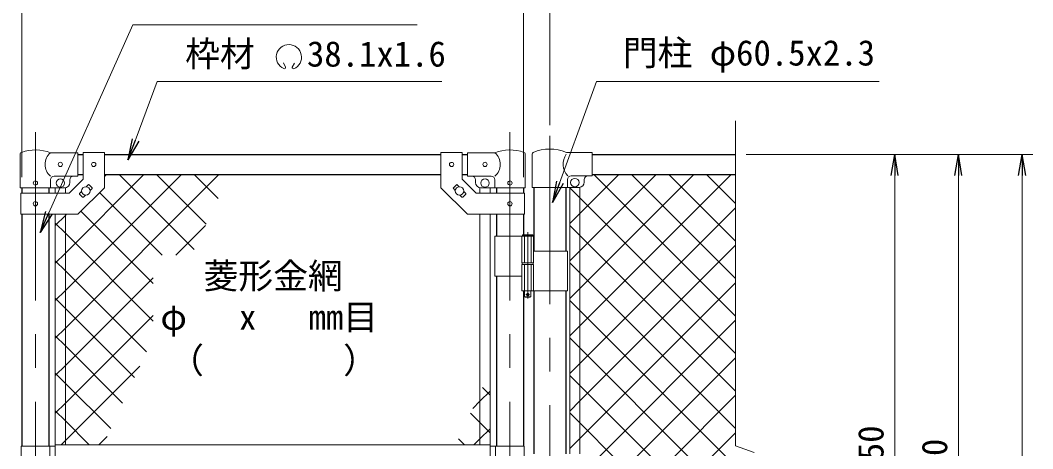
# Model space of a CAD drawing. Units: millimetres, scale not verified. Extents: x -4200 to 4200, y -2970 to 2970.
# Drawn here: x -2582 to -674, y 106 to 914 of the extents above; entities that cross this region are included whole.
import ezdxf
from ezdxf.enums import TextEntityAlignment as Align

# ---------------------------------------------------------------- set-up
doc = ezdxf.new("R2010")
doc.units = ezdxf.units.MM
doc.header["$LTSCALE"] = 10
doc.linetypes.add('DASHED', pattern=[7.5, 6, -1.5])
doc.linetypes.add('USER1', pattern=[50.8, 31.75, -6.35, 6.35, -6.35])
for name, color, linetype, lineweight in [('0-1_D-BMK', 2, 'USER1', 13), ('0-2_D-STR1', 1, 'Continuous', 25), ('0-3_D-STR3', 3, 'Continuous', 13), ('0-7_D-STR-DIM', 7, 'Continuous', 13), ('0-A_D-STR-TXT', 7, 'Continuous', 13), ('0-B_D-STR2', 7, 'Continuous', 13)]:
    doc.layers.add(name, color=color, linetype=linetype, lineweight=lineweight)
doc.layers.add('0-8_0', color=7, linetype='Continuous')
doc.styles.add('ＭＳ ゴシック', font='')
doc.styles.get('ＭＳ ゴシック').set_extended_font_data('MS Gothic')

# ---------------------------------------------------------------- blocks, each defined once
blk = doc.blocks.new('_Open')
at = {"layer": '0-8_0'}
blk.add_line((-10, 1.667), (0, 0), dxfattribs=at)
blk.add_lwpolyline([(-10, -1.667), (0, 0), (-10, 0)], dxfattribs=at)

msp = doc.modelspace()

# ---------------------------------------------------------------- linework, layer by layer
at = {"layer": '0-1_D-BMK'}
for p, q in [((-2553.4, 703.1), (-2553.4, -535.29)), ((-1659.2, 703.1), (-1659.2, -535.29)), ((-1584.05, 696.61), (-1584.05, -799.21)), ((-1625.78, 514.79), (-1625.78, 389.9)), ((-1629.4, 396.87), (-1622.15, 396.87))]:
    msp.add_line(p, q, dxfattribs=at)
at = {"layer": '0-2_D-STR1'}
for p, q in [((-2473.4, 661.37), (-2463.4, 661.37)), ((-2423.4, 661.37), (-1789.2, 661.37)), ((-1749.2, 661.37), (-1739.2, 661.37)), ((-1504.05, 661.37), (-1234.05, 661.37)), ((-2473.4, 623.37), (-2463.4, 623.37)), ((-2423.4, 623.37), (-1789.2, 623.37)), ((-1749.2, 623.37), (-1739.2, 623.37)), ((-1504.05, 623.37), (-1234.05, 623.37)), ((-2578.8, 598.37), (-2578.8, 588.32)), ((-2528, 598.37), (-2528, 588.32)), ((-1684.6, 598.37), (-1684.6, 588.32)), ((-1633.8, 598.37), (-1633.8, 588.32)), ((-1614.3, 599.07), (-1614.3, 478.87)), ((-1553.8, 599.07), (-1553.8, 478.87)), ((-2578.8, 548.32), (-2578.8, 111.37)), ((-2528, 548.32), (-2528, 111.37)), ((-1684.6, 548.32), (-1684.6, 506.87)), ((-1633.8, 548.32), (-1633.8, 509.87)), ((-1684.6, 431.87), (-1684.6, 111.37)), ((-1633.8, 403.87), (-1633.8, 111.37)), ((-1614.3, 403.87), (-1614.3, 96.87)), ((-1553.8, 403.87), (-1553.8, 96.87))]:
    msp.add_line(p, q, dxfattribs=at)
at = {"layer": '0-3_D-STR3'}
for p, q in [((-2581.95, 598.37), (-2581.95, 662.06)), ((-2473.4, 664.37), (-2524.85, 664.37)), ((-2473.4, 664.37), (-2473.4, 620.37)), ((-2463.4, 664.57), (-2463.4, 614.89)), ((-2463.4, 664.57), (-2423.4, 664.57)), ((-2423.4, 664.57), (-2423.4, 598.32)), ((-1789.2, 664.57), (-1789.2, 598.32)), ((-1749.2, 664.57), (-1789.2, 664.57)), ((-1749.2, 664.57), (-1749.2, 614.89)), ((-1739.2, 664.37), (-1687.75, 664.37)), ((-1739.2, 664.37), (-1739.2, 620.37)), ((-1630.65, 598.37), (-1630.65, 662.06)), ((-1617.45, 661.92), (-1617.45, 599.07)), ((-1552.91, 665.07), (-1504.05, 665.07)), ((-1504.05, 621.07), (-1504.05, 665.07)), ((-2524.85, 598.37), (-2524.85, 613.37)), ((-2473.4, 620.37), (-2517.85, 620.37)), ((-2489.96, 588.32), (-2463.4, 614.89)), ((-2488.4, 613.37), (-2488.4, 608.37)), ((-1722.63, 588.32), (-1749.2, 614.89)), ((-1739.2, 620.37), (-1694.75, 620.37)), ((-1724.2, 613.37), (-1724.2, 608.37)), ((-1687.75, 598.37), (-1687.75, 613.37)), ((-1550.65, 614.07), (-1550.65, 599.07)), ((-1543.65, 621.07), (-1504.05, 621.07)), ((-1519.05, 609.07), (-1519.05, 614.07)), ((-2581.95, 598.37), (-2524.85, 598.37)), ((-2524.85, 598.37), (-2498.4, 598.37)), ((-2515.9, 598.37), (-2515.9, 588.32)), ((-2496.9, 598.37), (-2496.9, 588.32)), ((-2457.52, 600.27), (-2453.8, 603.98)), ((-2452.39, 603.98), (-2446.73, 598.33)), ((-2450.44, 593.2), (-2446.73, 596.91)), ((-1760.21, 603.98), (-1765.86, 598.33)), ((-1762.15, 593.2), (-1765.86, 596.91)), ((-1755.08, 600.27), (-1758.79, 603.98)), ((-1715.7, 598.37), (-1715.7, 588.32)), ((-1687.75, 598.37), (-1714.2, 598.37)), ((-1696.7, 598.37), (-1696.7, 588.32)), ((-1630.65, 598.37), (-1687.75, 598.37)), ((-1617.45, 599.07), (-1529.05, 599.07)), ((-1546.55, 599.07), (-1546.55, 96.87)), ((-1527.55, 599.07), (-1527.55, 96.87)), ((-2581.1, 588.32), (-2489.96, 588.32)), ((-2581.1, 588.32), (-2581.1, 548.32)), ((-2470.06, 587.72), (-2466.35, 591.44)), ((-2470.06, 586.31), (-2464.41, 580.65)), ((-2462.99, 580.65), (-2459.28, 584.37)), ((-1749.6, 580.65), (-1753.32, 584.37)), ((-1742.53, 586.31), (-1748.19, 580.65)), ((-1742.53, 587.72), (-1746.24, 591.44)), ((-1631.5, 588.32), (-1722.63, 588.32)), ((-1631.5, 588.32), (-1631.5, 548.32)), ((-2515.9, 548.32), (-2515.9, 113.87)), ((-2496.9, 548.32), (-2496.9, 113.87)), ((-1715.7, 548.32), (-1715.7, 113.87)), ((-1696.7, 548.32), (-1696.7, 113.87)), ((-1687.75, 506.87), (-1687.75, 431.87)), ((-1687.75, 506.87), (-1614.98, 506.87)), ((-1636.58, 506.87), (-1636.58, 456.87)), ((-1615.78, 508.87), (-1635.78, 508.87)), ((-1634.78, 509.87), (-1616.78, 509.87)), ((-1615.78, 508.87), (-1616.78, 509.87)), ((-1615.78, 508.87), (-1615.78, 506.87)), ((-1614.98, 506.87), (-1614.98, 456.87)), ((-1614.98, 478.87), (-1550.75, 478.87)), ((-1550.75, 478.87), (-1550.75, 403.87)), ((-1636.58, 456.87), (-1614.98, 456.87)), ((-1636.58, 453.87), (-1614.98, 453.87)), ((-1636.58, 453.87), (-1636.58, 403.87)), ((-1636.28, 456.87), (-1636.28, 453.87)), ((-1636.28, 453.87), (-1615.28, 453.87)), ((-1615.28, 456.87), (-1615.28, 453.87)), ((-1614.98, 453.87), (-1614.98, 403.87)), ((-1687.75, 431.87), (-1636.8, 431.87)), ((-1636.58, 403.87), (-1550.75, 403.87)), ((-1631.78, 403.87), (-1631.78, 392.87)), ((-1630.78, 391.87), (-1631.78, 392.87)), ((-1630.78, 391.87), (-1620.78, 391.87)), ((-1620.78, 391.87), (-1619.78, 392.87)), ((-2580.4, 111.37), (-2580.4, 92.87)), ((-2580.4, 111.37), (-2516.3, 111.37)), ((-2526.4, 111.37), (-2526.4, 92.87)), ((-2516.3, 113.87), (-1696.3, 113.87)), ((-2516.3, 92.87), (-2516.3, 113.87)), ((-1696.3, 58.87), (-1696.3, 113.87)), ((-1632.2, 111.37), (-1696.3, 111.37)), ((-1686.2, 111.37), (-1686.2, 61.37)), ((-1632.2, 111.37), (-1632.2, 61.37))]:
    msp.add_line(p, q, dxfattribs=at)
at = {"layer": '0-3_D-STR3', "linetype": 'DASHED'}
for p, q in [((-1632.08, 506.87), (-1632.08, 456.87)), ((-1619.48, 506.87), (-1619.48, 456.87)), ((-1632.08, 453.87), (-1632.08, 403.87)), ((-1619.48, 453.87), (-1619.48, 403.87))]:
    msp.add_line(p, q, dxfattribs=at)
at = {"layer": '0-3_D-STR3'}
for points in [[(-2581.1, 548.32), (-2473.4, 548.32), (-2423.4, 598.32)], [(-1631.5, 548.32), (-1739.2, 548.32), (-1789.2, 598.32)], [(-1634.78, 509.87), (-1635.78, 508.87), (-1635.78, 506.87)], [(-1619.78, 403.87), (-1619.78, 392.87), (-1631.78, 392.87)]]:
    msp.add_lwpolyline(points, dxfattribs=at)
for centre, radius in [((-2506.4, 642.37), 4), ((-2443.4, 642.32), 4), ((-1769.2, 642.32), 4), ((-1706.2, 642.37), 4), ((-2553.4, 607.37), 4), ((-2506.4, 607.37), 8), ((-1706.2, 607.37), 8), ((-1659.2, 607.37), 4), ((-1537.05, 608.07), 8), ((-2458.4, 592.32), 8), ((-1754.2, 592.32), 8), ((-2553.4, 568.32), 4), ((-1659.2, 568.32), 4), ((-1625.78, 396.87), 2.5)]:
    msp.add_circle(centre, radius, dxfattribs=at)
for centre, radius, start, end in [((-2553.4, 589.64), 80, 69.0916, 109.22051), ((-1659.2, 589.64), 80, 70.77949, 110.9084), ((-1584.05, 591.37), 80, 67.09875, 113.10629), ((-2578.65, 662.06), 3.3, 109.22051, 180), ((-2506.65, 642.37), 28.55, 129.59418, 230.40582), ((-1705.94, 642.37), 28.55, 309.59418, 50.40582), ((-1633.95, 662.06), 3.3, 0, 70.77949), ((-1614.15, 661.92), 3.3, 113.10629, 180), ((-1525.52, 643.12), 33.4, 146.35914, 222.2959), ((-2517.85, 613.37), 7, 90, 180), ((-2481.4, 613.37), 7, 90, 180), ((-1731.2, 613.37), 7, 0, 90), ((-1694.75, 613.37), 7, 0, 90), ((-1543.65, 614.07), 7, 90, 180), ((-1512.05, 614.07), 7, 90, 180), ((-2498.4, 608.37), 10, 270, 0), ((-2453.09, 603.28), 1, 45, 135), ((-2447.44, 597.62), 1, 315, 45), ((-1765.16, 597.62), 1, 135, 225), ((-1759.5, 603.28), 1, 45, 135), ((-1714.2, 608.37), 10, 180, 270), ((-1529.05, 609.07), 10, 270, 0), ((-2469.36, 587.01), 1, 135, 225), ((-2463.7, 581.36), 1, 225, 315), ((-1748.89, 581.36), 1, 225, 315), ((-1743.24, 587.01), 1, 315, 45)]:
    msp.add_arc(centre, radius, start, end, dxfattribs=at)
at = {"layer": '0-7_D-STR-DIM'}
for p, q in [((-1584.05, 716.61), (-1584.05, 1171.37)), ((-2578.8, 618.37), (-2578.8, 1051.37)), ((-1633.8, 618.37), (-1633.8, 1051.37)), ((-1234.05, 112.02), (-1234.05, 724.37)), ((-1214.05, 661.37), (-914.05, 661.37)), ((-1214.05, 661.37), (-794.05, 661.37)), ((-1214.05, 661.37), (-674.05, 661.37)), ((-934.05, -448.63), (-934.05, 621.37)), ((-814.05, -498.63), (-814.05, 621.37)), ((-694.05, -748.63), (-694.05, 621.37)), ((-1198.81, 99.19), (-1234.05, 112.02))]:
    msp.add_line(p, q, dxfattribs=at)
at = {"layer": '0-A_D-STR-TXT'}
for p, q in [((-2082.01, 825.75), (-2085.84, 833.96)), ((-2069.42, 825.74), (-2064.9, 833.58))]:
    msp.add_line(p, q, dxfattribs=at)
for points in [[(-1833.88, 905.49), (-2370.08, 905.49), (-2543.76, 516.15)], [(-1787.47, 798.46), (-2323.67, 798.46), (-2378.23, 652.8)], [(-963.15, 798.46), (-1496.31, 798.46), (-1578.24, 572.73)]]:
    msp.add_lwpolyline(points, dxfattribs=at)
for centre, radius, start, end in [((-2075.72, 844.63), 23.75, 292.92895, 245.65759), ((-2084.47, 825.29), 2.5, 245.55066, 10.6575), ((-2066.97, 825.28), 2.5, 169.34241, 276.63708)]:
    msp.add_arc(centre, radius, start, end, dxfattribs=at)
at = {"layer": '0-B_D-STR2'}
for p, q in [((-2496.9, 475.34), (-2348.87, 623.37)), ((-2496.9, 404.63), (-2278.16, 623.37)), ((-2496.9, 333.92), (-2207.45, 623.37)), ((-2423.4, 619.55), (-2419.58, 623.37)), ((-2254.12, 481.84), (-2395.65, 623.37)), ((-2231.63, 530.06), (-2324.93, 623.37)), ((-2209.14, 578.28), (-2254.22, 623.37)), ((-1527.55, 550.07), (-1454.25, 623.37)), ((-1527.55, 479.36), (-1383.54, 623.37)), ((-1527.55, 408.65), (-1312.83, 623.37)), ((-1527.55, 337.94), (-1242.12, 623.37)), ((-1234.05, 356.39), (-1501.03, 623.37)), ((-1234.05, 427.1), (-1430.32, 623.37)), ((-1234.05, 497.81), (-1359.6, 623.37)), ((-1234.05, 568.52), (-1288.89, 623.37)), ((-1527.55, 579.18), (-1546.55, 598.18)), ((-2314.36, 471.37), (-2432.35, 589.36)), ((-1234.05, 285.68), (-1527.55, 579.18)), ((-2331.55, 417.85), (-2467.71, 554.01)), ((-1527.55, 267.23), (-1234.05, 560.73)), ((-1546.55, 531.07), (-1527.55, 550.07)), ((-2288.74, 471.37), (-2233.01, 527.09)), ((-1527.55, 508.47), (-1546.55, 527.47)), ((-1234.05, 214.97), (-1527.55, 508.47)), ((-1546.55, 460.36), (-1527.55, 479.36)), ((-1527.55, 196.52), (-1234.05, 490.02)), ((-2515.9, 456.34), (-2496.9, 475.34)), ((-2496.9, 441.78), (-2515.9, 460.78)), ((-2344.06, 288.94), (-2496.9, 441.78)), ((-1527.55, 437.76), (-1546.55, 456.76)), ((-1234.05, 144.26), (-1527.55, 437.76)), ((-2515.9, 385.63), (-2496.9, 404.63)), ((-1546.55, 389.65), (-1527.55, 408.65)), ((-1527.55, 125.81), (-1234.05, 419.31)), ((-2496.9, 371.06), (-2515.9, 390.06)), ((-2366.55, 240.72), (-2496.9, 371.06)), ((-2515.9, 314.92), (-2496.9, 333.92)), ((-1546.55, 318.94), (-1527.55, 337.94)), ((-2496.9, 300.35), (-2515.9, 319.35)), ((-1527.55, 296.33), (-1546.55, 315.33)), ((-2389.04, 192.5), (-2496.9, 300.35)), ((-1317.58, 86.37), (-1527.55, 296.33)), ((-1546.55, 248.23), (-1527.55, 267.23)), ((-1425.57, 86.37), (-1234.05, 277.89)), ((-2496.9, 229.64), (-2515.9, 248.64)), ((-2411.52, 144.27), (-2496.9, 229.64)), ((-1527.55, 225.62), (-1546.55, 244.62)), ((-1696.7, 207.26), (-1711.02, 221.58)), ((-1388.29, 86.37), (-1527.55, 225.62)), ((-1546.55, 177.52), (-1527.55, 196.52)), ((-1354.86, 86.37), (-1234.05, 207.18)), ((-1527.55, 154.91), (-1546.55, 173.91)), ((-1459, 86.37), (-1527.55, 154.91)), ((-1284.14, 86.37), (-1234.05, 136.47)), ((-2434.11, 113.87), (-2418.36, 129.61)), ((-1744.72, 113.87), (-1755.99, 125.13)), ((-1546.55, 106.81), (-1527.55, 125.81))]:
    msp.add_line(p, q, dxfattribs=at)
for points in [[(-2515.9, 527.05), (-2496.9, 546.05), (-2494.63, 548.32)], [(-2331.55, 347.14), (-2496.9, 512.49), (-2515.9, 531.49)], [(-2515.9, 244.21), (-2496.9, 263.21), (-2331.55, 428.56)], [(-1243.45, 82.95), (-1246.87, 86.37), (-1527.55, 367.04), (-1546.55, 386.04)], [(-2515.9, 173.5), (-2496.9, 192.5), (-2331.55, 357.85)], [(-1502.05, 80.6), (-1496.28, 86.37), (-1234.05, 348.6)], [(-2504.82, 113.87), (-2496.9, 121.79), (-2356.58, 262.11)], [(-1729.38, 182.2), (-1715.7, 195.88), (-1696.7, 214.88)], [(-2451.83, 113.87), (-2496.9, 158.93), (-2515.9, 177.93)], [(-1696.7, 136.55), (-1715.7, 155.55), (-1733.5, 173.36)], [(-1727, 113.87), (-1715.7, 125.17), (-1696.7, 144.17)]]:
    msp.add_lwpolyline(points, dxfattribs=at)

# ---------------------------------------------------------------- block references
at = {"layer": '0-7_D-STR-DIM', "xscale": 4, "yscale": 4, "rotation": 90}
for p in [(-934.05, 661.37), (-814.05, 661.37), (-694.05, 661.37)]:
    msp.add_blockref('_Open', p, dxfattribs=at)
at = {"layer": '0-A_D-STR-TXT', "xscale": 4, "yscale": 4}
for p, rotation in [((-2378.93, 650.93), 249.46512), ((-1578.92, 570.85), 250.05227), ((-2544.57, 514.32), 245.95896)]:
    msp.add_blockref('_Open', p, dxfattribs=dict(at, rotation=rotation))

# ---------------------------------------------------------------- texts
at = {"layer": '0-7_D-STR-DIM', "style": 'ＭＳ ゴシック'}
for s, p in [('1150', (-940.79, 19.47)), ('1200', (-820.79, -5.53))]:
    msp.add_text(s, height=48.09, rotation=90, dxfattribs=at).set_placement(p, align=Align.BOTTOM_LEFT)
at = {"layer": '0-A_D-STR-TXT', "style": 'ＭＳ ゴシック'}
for s, p in [('枠材 \u300038.1x1.6', (-2271.22, 812.32)), ('門柱 φ60.5x2.3', (-1446.65, 814.35)), ('菱形金網', (-2236.5, 393.77)), ('φ\u3000 x\u3000 mm目', (-2317.71, 316.18)), ('（\u3000\u3000\u3000\u3000）', (-2301.47, 234.53))]:
    msp.add_text(s, height=48.09, dxfattribs=at).set_placement(p, align=Align.BOTTOM_LEFT)

doc.saveas('drawing.dxf')
